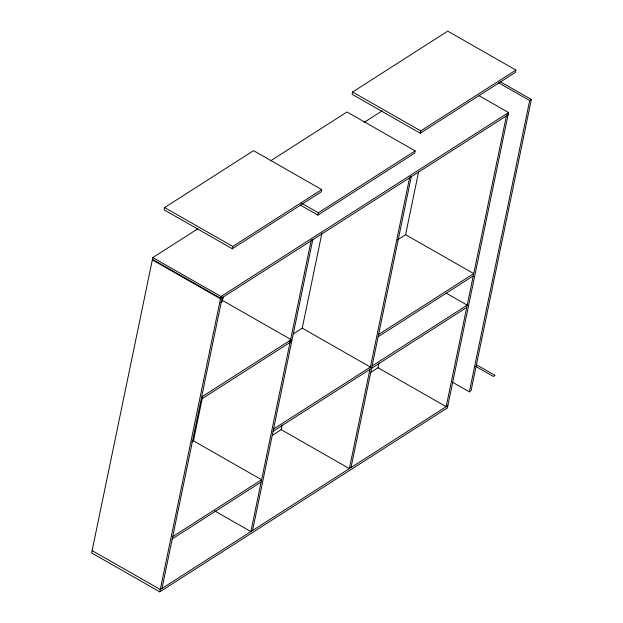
<?xml version="1.0" encoding="UTF-8"?>
<svg xmlns="http://www.w3.org/2000/svg" width="623" height="623" viewBox="0 0 623 623"><rect width="100%" height="100%" fill="white"/><g stroke="black" fill="none" stroke-linecap="round" stroke-linejoin="round"><path stroke-width="0.93" d="M197.873 228.758L152.806 257.579L91.643 552.936L159.799 591.85L447.384 407.894L508.547 112.537L479.095 95.724M164.62 207.552L164.145 209.858L232.301 248.764L321.234 191.876L321.709 189.579L253.553 150.665L164.62 207.552L232.776 246.467L321.709 189.579M159.799 591.85L220.963 296.493L508.547 112.537M161.98 588.455L222.302 297.163L220.628 298.23L152.471 259.324M232.301 248.764L232.776 246.467M191.829 441.878L193.465 440.835L202.335 398.004M222.24 301.867L223.229 297.109M291.214 339.683L202.28 396.571L201.805 398.876L290.739 341.988L291.214 339.683L223.057 300.769L220.612 302.334M252.556 530.516L312.878 239.224L311.204 240.291L250.882 531.59L214.701 510.93M300.208 205.014L317.878 215.099L318.353 212.801L415.167 150.875L347.011 111.961L270.538 160.882M272.267 435.407L281.214 429.675L282.196 424.956M293.293 333.881L302.241 328.157L321.935 233.064M352.595 92.009L352.12 94.307L420.276 133.221L515.416 72.361L515.891 70.064L447.735 31.15L352.595 92.009L420.751 130.916L515.891 70.064M415.167 150.875L414.692 153.172L317.878 215.099M351.045 467.515L411.367 176.223L409.693 177.29L349.371 468.589L281.214 429.675M420.276 133.221L420.751 130.916M370.708 372.429L378.029 367.749L379.01 363.022M397.451 239.894L405.589 234.692L418.57 171.995M452.532 382.226L469.36 391.836L529.682 100.537L531.357 99.47L500.222 81.699M531.357 99.47L471.035 390.769L469.36 391.836M364.19 122.365L382.218 110.832M152.331 259.884L220.487 298.791L508.072 114.834M508.189 114.289L506.515 115.364L446.185 406.663L378.029 367.749M378.605 334.458L473.745 273.598L405.589 234.692M378.13 336.763L473.262 275.903M273.583 428.998L370.397 367.072L302.241 328.157M372.071 365.997L467.211 305.138L446.177 293.129M273.108 431.295L369.922 369.369M371.596 368.294L466.736 307.443M92.149 550.615L160.306 589.529M172.688 536.637L261.621 479.749L193.465 440.835M172.205 538.934L261.146 482.046M160.275 589.553L447.859 405.589M498.548 82.766L529.682 100.537M301.524 203.191L318.353 212.801M476.556 364.829L495.067 375.396L493.393 376.463L475.723 366.379M152.806 257.579L220.963 296.493M289.056 341.022L290.739 341.988"/></g></svg>
